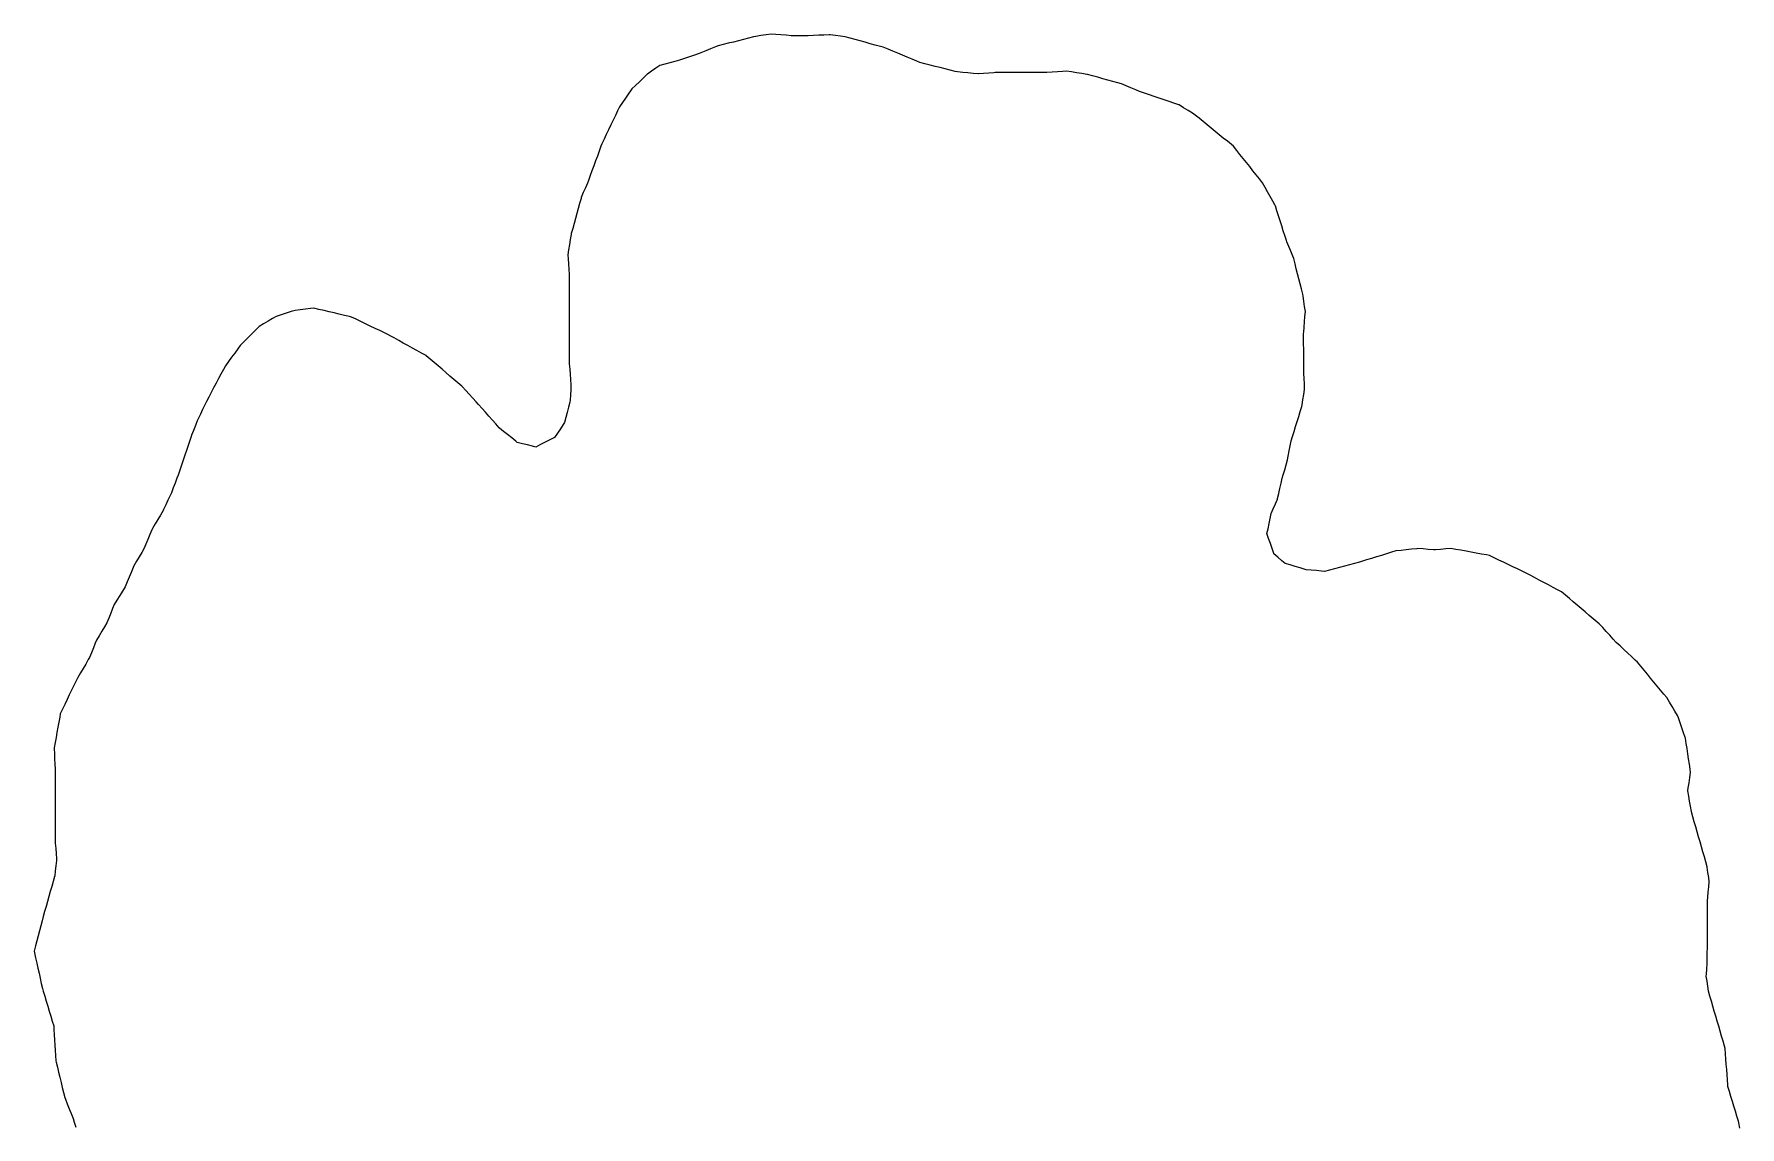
# Model space of a CAD drawing. Header units: millimetres. Extents: x 0 to 3094, y 578 to 2491.
# Drawn here: x 2761.4 to 3089.1, y 1000.3 to 1210.2 of the extents above; entities that cross this region are included whole.
import ezdxf

# ---------------------------------------------------------------- set-up
doc = ezdxf.new("R2010")
doc.units = ezdxf.units.MM
doc.layers.add('ALL_ISLANDS', color=7, linetype='Continuous')
doc.layers.add('OUTLINE_ISLAND_08', color=7, linetype='Continuous')

msp = doc.modelspace()

# ---------------------------------------------------------------- linework, layer by layer
at = {"layer": 'ALL_ISLANDS'}
msp.add_lwpolyline([(3089.1024, 1000.1216), (3088.9048, 1001.1018), (3088.8114, 1001.413), (3088.5238, 1002.3707), (3088.2362, 1003.3285), (3087.9486, 1004.2862), (3087.6611, 1005.244), (3087.3735, 1006.2017), (3087.0859, 1007.1595), (3086.7983, 1008.1173), (3086.7795, 1008.3846), (3086.7092, 1009.3821), (3086.6389, 1010.3796), (3086.5686, 1011.3772), (3086.4983, 1012.3747), (3086.4281, 1013.3722), (3086.3578, 1014.3697), (3086.2875, 1015.3673), (3086.1497, 1015.8406), (3085.8702, 1016.8008), (3085.5908, 1017.7609), (3085.3113, 1018.7211), (3085.0319, 1019.6812), (3084.7524, 1020.6414), (3084.4729, 1021.6015), (3084.1935, 1022.5617), (3083.914, 1023.5219), (3083.6346, 1024.482), (3083.3551, 1025.4422), (3083.0756, 1026.4023), (3082.94, 1027.3377), (3082.7965, 1028.3273), (3082.653, 1029.317), (3082.6716, 1029.6441), (3082.7287, 1030.6425), (3082.7857, 1031.6409), (3082.8427, 1032.6392), (3082.8433, 1032.7674), (3082.8476, 1033.7674), (3082.852, 1034.7674), (3082.8563, 1035.7673), (3082.8607, 1036.7673), (3082.865, 1037.7673), (3082.8693, 1038.7673), (3082.8737, 1039.7673), (3082.878, 1040.7673), (3082.8824, 1041.7673), (3082.8867, 1042.7673), (3082.891, 1043.7673), (3082.95, 1044.4402), (3083.0373, 1045.4364), (3083.1245, 1046.4326), (3083.2118, 1047.4288), (3083.1066, 1048.231), (3082.9766, 1049.2225), (3082.8466, 1050.214), (3082.8301, 1050.2713), (3082.5535, 1051.2323), (3082.277, 1052.1933), (3082.0004, 1053.1543), (3081.7239, 1054.1153), (3081.4473, 1055.0763), (3081.1708, 1056.0373), (3080.8942, 1056.9983), (3080.6177, 1057.9593), (3080.3412, 1058.9203), (3080.0646, 1059.8813), (3079.7881, 1060.8423), (3079.7748, 1060.9192), (3079.6054, 1061.9047), (3079.4359, 1062.8903), (3079.2665, 1063.8758), (3079.097, 1064.8613), (3079.1883, 1065.4542), (3079.3405, 1066.4425), (3079.4927, 1067.4309), (3079.6449, 1068.4192), (3079.5506, 1069.044), (3079.4013, 1070.0328), (3079.2521, 1071.0216), (3079.1028, 1072.0104), (3078.9536, 1072.9992), (3078.8043, 1073.988), (3078.655, 1074.9768), (3078.6139, 1075.0994), (3078.2955, 1076.0474), (3077.9772, 1076.9954), (3077.6588, 1077.9433), (3077.3405, 1078.8913), (3077.0878, 1079.323), (3076.5825, 1080.1859), (3076.0772, 1081.0489), (3075.572, 1081.9119), (3075.0667, 1082.7748), (3074.5153, 1083.4397), (3073.877, 1084.2095), (3073.2386, 1084.9793), (3072.6003, 1085.749), (3071.9619, 1086.5188), (3071.3236, 1087.2885), (3070.6853, 1088.0583), (3070.0469, 1088.828), (3069.4086, 1089.5978), (3069.0093, 1089.9706), (3068.2783, 1090.6529), (3067.5473, 1091.3353), (3066.8163, 1092.0177), (3066.0853, 1092.7001), (3065.3543, 1093.3824), (3064.7696, 1094.0202), (3064.0939, 1094.7574), (3063.4182, 1095.4945), (3062.7424, 1096.2317), (3062.0667, 1096.9688), (3061.6852, 1097.2913), (3060.9214, 1097.9367), (3060.1576, 1098.5822), (3059.3938, 1099.2277), (3058.63, 1099.8732), (3057.8663, 1100.5186), (3057.1025, 1101.1641), (3056.3387, 1101.8096), (3055.5749, 1102.4551), (3054.8111, 1103.1005), (3054.0865, 1103.4846), (3053.2029, 1103.9528), (3052.3193, 1104.4211), (3051.4357, 1104.8893), (3050.5521, 1105.3576), (3049.6685, 1105.8258), (3048.7849, 1106.2941), (3047.9013, 1106.7623), (3047.2873, 1107.056), (3046.3852, 1107.4874), (3045.4831, 1107.9189), (3044.5809, 1108.3503), (3043.6788, 1108.7818), (3042.7767, 1109.2132), (3041.8745, 1109.6447), (3040.9724, 1110.0761), (3040.4338, 1110.1751), (3039.4503, 1110.3557), (3038.4667, 1110.5364), (3037.4832, 1110.7171), (3036.4996, 1110.8978), (3035.5161, 1111.0785), (3034.5325, 1111.2592), (3033.549, 1111.4399), (3032.5929, 1111.3517), (3031.5971, 1111.26), (3030.6013, 1111.1682), (3030.2239, 1111.1936), (3029.2261, 1111.2607), (3028.2284, 1111.3278), (3027.2306, 1111.3949), (3027.0091, 1111.3717), (3026.0146, 1111.2672), (3025.02, 1111.1628), (3024.0255, 1111.0584), (3023.031, 1110.954), (3022.1743, 1110.6914), (3021.2183, 1110.3983), (3020.2622, 1110.1051), (3019.3061, 1109.812), (3018.35, 1109.5189), (3017.3939, 1109.2258), (3016.4379, 1108.9327), (3016.0423, 1108.8278), (3015.0757, 1108.5714), (3014.1091, 1108.3151), (3013.1425, 1108.0587), (3012.1759, 1107.8024), (3011.2093, 1107.546), (3010.2427, 1107.2897), (3009.2762, 1107.0333), (3008.7518, 1107.0797), (3007.7557, 1107.1679), (3006.7596, 1107.2561), (3005.7635, 1107.3442), (3005.583, 1107.3983), (3004.625, 1107.685), (3003.667, 1107.9717), (3002.7089, 1108.2584), (3001.7509, 1108.5452), (3001.1103, 1109.0855), (3000.346, 1109.7303), (2999.5816, 1110.375), (2999.5431, 1110.4875), (2999.219, 1111.4336), (2998.895, 1112.3796), (2998.571, 1113.3257), (2998.2469, 1114.2717), (2998.4484, 1115.2179), (2998.6567, 1116.196), (2998.865, 1117.174), (2999.0733, 1118.1521), (2999.461, 1119.0587), (2999.8543, 1119.9781), (3000.2475, 1120.8975), (3000.2782, 1121.0287), (3000.5062, 1122.0023), (3000.7342, 1122.976), (3000.9622, 1123.9497), (3001.1902, 1124.9233), (3001.3786, 1125.5921), (3001.6497, 1126.5547), (3001.9208, 1127.5172), (3002.192, 1128.4797), (3002.3314, 1129.1877), (3002.5246, 1130.1688), (3002.7179, 1131.15), (3002.9111, 1132.1311), (3003.1617, 1132.9467), (3003.4554, 1133.9026), (3003.7491, 1134.8585), (3004.0428, 1135.8144), (3004.3365, 1136.7703), (3004.6302, 1137.7262), (3004.924, 1138.6821), (3004.9775, 1139), (3005.1435, 1139.9861), (3005.3095, 1140.9722), (3005.4755, 1141.9583), (3005.4718, 1142.0468), (3005.4302, 1143.0459), (3005.3886, 1144.0451), (3005.347, 1145.0442), (3005.3054, 1146.0433), (3005.3041, 1146.7018), (3005.3022, 1147.7018), (3005.3002, 1148.7018), (3005.2983, 1149.7018), (3005.2964, 1150.7018), (3005.2945, 1151.7018), (3005.2926, 1152.7018), (3005.3131, 1152.9637), (3005.3912, 1153.9606), (3005.4694, 1154.9575), (3005.5475, 1155.9545), (3005.6257, 1156.9514), (3005.4873, 1157.9266), (3005.3468, 1158.9167), (3005.2063, 1159.9067), (3005.1066, 1160.3013), (3004.8616, 1161.2709), (3004.6167, 1162.2404), (3004.3717, 1163.2099), (3004.1267, 1164.1795), (3003.8817, 1165.149), (3003.6368, 1166.1185), (3003.3918, 1167.0881), (3003.1933, 1167.5742), (3002.8153, 1168.5), (3002.4373, 1169.4258), (3002.0593, 1170.3516), (3001.9932, 1170.559), (3001.6896, 1171.5118), (3001.3859, 1172.4645), (3001.0822, 1173.4173), (3000.7786, 1174.3701), (3000.4749, 1175.3229), (3000.1712, 1176.2757), (2999.8676, 1177.2284), (2999.8416, 1177.2749), (2999.3544, 1178.1482), (2998.8673, 1179.0215), (2998.3801, 1179.8948), (2997.8929, 1180.7681), (2997.4057, 1181.6414), (2996.7951, 1182.4095), (2996.1729, 1183.1923), (2995.5506, 1183.9751), (2994.9283, 1184.7579), (2994.3061, 1185.5407), (2993.6838, 1186.3235), (2993.0615, 1187.1063), (2992.4392, 1187.8891), (2991.817, 1188.6719), (2991.4144, 1188.9994), (2990.6386, 1189.6304), (2989.8629, 1190.2615), (2989.0871, 1190.8925), (2988.3113, 1191.5235), (2987.5356, 1192.1546), (2986.7598, 1192.7856), (2985.9841, 1193.4166), (2985.2083, 1194.0477), (2984.4326, 1194.6787), (2983.9209, 1195.0034), (2983.0766, 1195.5392), (2982.2322, 1196.075), (2981.3879, 1196.6108), (2981.325, 1196.6323), (2980.3789, 1196.9561), (2979.4327, 1197.2798), (2978.4866, 1197.6036), (2977.5404, 1197.9273), (2976.5943, 1198.2511), (2975.6482, 1198.5748), (2974.702, 1198.8986), (2973.7559, 1199.2223), (2973.0404, 1199.5255), (2972.1197, 1199.9156), (2971.1989, 1200.3058), (2970.2782, 1200.6959), (2969.5854, 1200.8813), (2968.6194, 1201.1399), (2967.6534, 1201.3984), (2966.6874, 1201.657), (2965.7214, 1201.9156), (2964.7554, 1202.1741), (2963.7894, 1202.4327), (2963.647, 1202.4564), (2962.6606, 1202.6207), (2961.6742, 1202.785), (2960.6878, 1202.9493), (2959.7014, 1203.1136), (2958.9728, 1203.0575), (2957.9757, 1202.9809), (2956.9787, 1202.9042), (2955.9816, 1202.8275), (2955.0553, 1202.827), (2954.0553, 1202.8265), (2953.0553, 1202.826), (2952.0553, 1202.8254), (2951.0553, 1202.8249), (2950.0553, 1202.8244), (2949.0553, 1202.8239), (2948.0553, 1202.8233), (2947.0553, 1202.8228), (2946.0553, 1202.8223), (2945.7851, 1202.8009), (2944.7882, 1202.7222), (2943.7913, 1202.6434), (2942.7944, 1202.5646), (2942.793, 1202.5648), (2941.7974, 1202.6583), (2940.8017, 1202.7519), (2939.8061, 1202.8455), (2938.8105, 1202.9391), (2938.3656, 1203.0504), (2937.3955, 1203.2929), (2936.4253, 1203.5354), (2935.4552, 1203.778), (2934.4851, 1204.0205), (2933.5149, 1204.263), (2932.5448, 1204.5056), (2931.5746, 1204.7481), (2930.9925, 1204.9926), (2930.0705, 1205.3798), (2929.1485, 1205.767), (2928.2265, 1206.1542), (2927.3045, 1206.5414), (2926.3825, 1206.9286), (2925.4605, 1207.3158), (2924.5385, 1207.703), (2923.967, 1207.8572), (2923.0015, 1208.1178), (2922.0361, 1208.3784), (2921.0706, 1208.6389), (2920.1052, 1208.8995), (2919.1397, 1209.1601), (2918.1743, 1209.4206), (2917.2088, 1209.6812), (2916.3232, 1209.8109), (2915.3337, 1209.9558), (2914.3443, 1210.1006), (2914.1166, 1210.0887), (2913.118, 1210.0366), (2912.1194, 1209.9845), (2911.1207, 1209.9323), (2910.1221, 1209.8802), (2909.1915, 1209.8792), (2908.1915, 1209.8782), (2907.1915, 1209.8772), (2906.8584, 1209.9039), (2905.8616, 1209.9836), (2904.8648, 1210.0633), (2903.868, 1210.143), (2902.9984, 1210.2125), (2902.0084, 1210.0711), (2901.0185, 1209.9296), (2900.0285, 1209.7882), (2899.6052, 1209.6811), (2898.6358, 1209.4356), (2897.6664, 1209.1902), (2896.697, 1208.9448), (2895.7275, 1208.6993), (2894.7581, 1208.4539), (2893.7887, 1208.2085), (2892.8193, 1207.963), (2892.279, 1207.7412), (2891.354, 1207.3614), (2890.4289, 1206.9815), (2889.5038, 1206.6017), (2889.187, 1206.4924), (2888.2416, 1206.1665), (2887.2962, 1205.8405), (2886.3508, 1205.5145), (2885.4055, 1205.1885), (2884.4829, 1204.947), (2883.5155, 1204.6937), (2882.5481, 1204.4405), (2881.5807, 1204.1872), (2880.8347, 1203.6575), (2880.0193, 1203.0786), (2879.2039, 1202.4997), (2879.1269, 1202.4273), (2878.3987, 1201.742), (2877.6704, 1201.0566), (2876.9422, 1200.3713), (2876.214, 1199.686), (2876.1105, 1199.5342), (2875.5472, 1198.7079), (2874.984, 1197.8816), (2874.4207, 1197.0553), (2873.8575, 1196.229), (2873.4903, 1195.4651), (2873.057, 1194.5638), (2872.6238, 1193.6625), (2872.1906, 1192.7612), (2871.7573, 1191.8599), (2871.3241, 1190.9587), (2870.8909, 1190.0574), (2870.4577, 1189.1561), (2870.2838, 1188.6789), (2869.9413, 1187.7394), (2869.5989, 1186.7998), (2869.2565, 1185.8603), (2868.9141, 1184.9207), (2868.5717, 1183.9812), (2868.2292, 1183.0417), (2867.8868, 1182.1021), (2867.6821, 1181.6163), (2867.2937, 1180.6948), (2866.9054, 1179.7733), (2866.517, 1178.8518), (2866.4591, 1178.6424), (2866.1924, 1177.6786), (2865.9258, 1176.7148), (2865.6591, 1175.751), (2865.3924, 1174.7872), (2865.1258, 1173.8234), (2864.8591, 1172.8596), (2864.5924, 1171.8958), (2864.5677, 1171.7487), (2864.4019, 1170.7626), (2864.2362, 1169.7764), (2864.0704, 1168.7902), (2863.9046, 1167.8041), (2863.9618, 1167.0654), (2864.039, 1166.0684), (2864.1161, 1165.0714), (2864.1933, 1164.0743), (2864.1935, 1163.1277), (2864.1937, 1162.1277), (2864.194, 1161.1277), (2864.1942, 1160.1277), (2864.1944, 1159.1277), (2864.1947, 1158.1277), (2864.1949, 1157.1277), (2864.1951, 1156.1277), (2864.1954, 1155.1277), (2864.1956, 1154.1277), (2864.1958, 1153.1277), (2864.1961, 1152.1277), (2864.1963, 1151.1277), (2864.1965, 1150.1277), (2864.1967, 1149.1277), (2864.197, 1148.1277), (2864.1972, 1147.1277), (2864.2174, 1146.8716), (2864.2958, 1145.8747), (2864.3743, 1144.8778), (2864.4528, 1143.8809), (2864.5313, 1142.884), (2864.4859, 1141.912), (2864.4394, 1140.9131), (2864.3928, 1139.9141), (2864.2915, 1139.5116), (2864.0476, 1138.5418), (2863.8037, 1137.572), (2863.5598, 1136.6022), (2863.3159, 1135.6324), (2863.047, 1135.2317), (2862.4899, 1134.4013), (2861.9328, 1133.5709), (2861.3756, 1132.7404), (2861.3443, 1132.7246), (2860.4525, 1132.2721), (2859.5608, 1131.8196), (2858.669, 1131.3672), (2857.7772, 1130.9147), (2857.1309, 1131.0738), (2856.1599, 1131.3128), (2855.1889, 1131.5518), (2854.2179, 1131.7909), (2853.9228, 1132.0295), (2853.1452, 1132.6583), (2852.3677, 1133.2872), (2851.5901, 1133.916), (2850.8126, 1134.5448), (2850.7672, 1134.5959), (2850.1029, 1135.3435), (2849.4387, 1136.091), (2848.7745, 1136.8386), (2848.1103, 1137.5861), (2847.4461, 1138.3336), (2846.7819, 1139.0812), (2846.3323, 1139.5744), (2845.6586, 1140.3134), (2844.9849, 1141.0524), (2844.3112, 1141.7914), (2843.6375, 1142.5304), (2843.5589, 1142.5976), (2842.7985, 1143.2471), (2842.0381, 1143.8965), (2841.2777, 1144.546), (2840.5173, 1145.1954), (2839.7569, 1145.8449), (2838.9965, 1146.4944), (2838.2361, 1147.1438), (2837.4757, 1147.7933), (2836.7154, 1148.4428), (2836.6881, 1148.4579), (2835.8137, 1148.9432), (2834.9394, 1149.4285), (2834.065, 1149.9138), (2833.1907, 1150.3991), (2832.3164, 1150.8845), (2831.442, 1151.3698), (2830.5677, 1151.8551), (2829.6933, 1152.3404), (2829.5849, 1152.3928), (2828.6848, 1152.8284), (2827.7847, 1153.2641), (2826.8845, 1153.6997), (2825.9844, 1154.1353), (2825.0843, 1154.5709), (2824.1841, 1155.0065), (2823.284, 1155.4421), (2822.3839, 1155.8777), (2821.9664, 1155.9748), (2820.9924, 1156.2014), (2820.0184, 1156.4279), (2819.0444, 1156.6545), (2818.0704, 1156.8811), (2817.0965, 1157.1076), (2816.1225, 1157.3342), (2815.1485, 1157.5608), (2814.495, 1157.4886), (2813.5011, 1157.3789), (2812.5071, 1157.2691), (2811.5132, 1157.1594), (2810.7769, 1156.9239), (2809.8245, 1156.6192), (2808.872, 1156.3145), (2807.9196, 1156.0098), (2807.2049, 1155.5829), (2806.3463, 1155.0701), (2805.4878, 1154.5574), (2804.6293, 1154.0446), (2804.526, 1153.9402), (2803.8228, 1153.2293), (2803.1195, 1152.5183), (2802.4163, 1151.8074), (2801.713, 1151.0965), (2801.0097, 1150.3855), (2800.527, 1149.7399), (2799.9281, 1148.9391), (2799.3293, 1148.1382), (2798.7304, 1147.3374), (2798.1315, 1146.5365), (2797.753, 1145.8202), (2797.2857, 1144.9361), (2796.8185, 1144.052), (2796.3512, 1143.1678), (2795.8839, 1142.2837), (2795.4167, 1141.3996), (2794.9494, 1140.5155), (2794.4822, 1139.6314), (2794.1969, 1139.0374), (2793.7639, 1138.1359), (2793.331, 1137.2345), (2792.898, 1136.3331), (2792.7472, 1135.9504), (2792.3806, 1135.0201), (2792.0141, 1134.0897), (2791.6475, 1133.1593), (2791.6315, 1133.1122), (2791.3095, 1132.1654), (2790.9876, 1131.2187), (2790.6656, 1130.2719), (2790.3436, 1129.3252), (2790.0217, 1128.3784), (2789.6997, 1127.4317), (2789.3777, 1126.4849), (2789.0558, 1125.5382), (2788.8211, 1124.9165), (2788.4679, 1123.981), (2788.1147, 1123.0455), (2787.7614, 1122.1099), (2787.5273, 1121.6073), (2787.1051, 1120.7008), (2786.6829, 1119.7943), (2786.2607, 1118.8878), (2786.1568, 1118.7128), (2785.6467, 1117.8526), (2785.1366, 1116.9925), (2784.6266, 1116.1324), (2784.1165, 1115.2723), (2784.016, 1115.0292), (2783.6341, 1114.105), (2783.2521, 1113.1808), (2782.8702, 1112.2566), (2782.4883, 1111.3324), (2782.0937, 1110.6822), (2781.5749, 1109.8273), (2781.0561, 1108.9724), (2780.5372, 1108.1175), (2780.3945, 1107.77), (2780.0147, 1106.845), (2779.6348, 1105.9199), (2779.255, 1104.9949), (2778.8751, 1104.0699), (2778.3569, 1103.2316), (2777.831, 1102.381), (2777.3052, 1101.5304), (2776.7793, 1100.6799), (2776.4799, 1099.9135), (2776.1159, 1098.9821), (2775.752, 1098.0507), (2775.388, 1097.1193), (2774.932, 1096.3738), (2774.4102, 1095.5207), (2773.8884, 1094.6677), (2773.3666, 1093.8146), (2773.1427, 1093.2566), (2772.7704, 1092.3285), (2772.398, 1091.4004), (2772.0256, 1090.4723), (2771.8049, 1090.0986), (2771.2962, 1089.2377), (2770.7875, 1088.3767), (2770.2789, 1087.5157), (2769.7702, 1086.6548), (2769.4556, 1085.9993), (2769.023, 1085.0977), (2768.5903, 1084.1962), (2768.1577, 1083.2946), (2767.7251, 1082.393), (2767.2924, 1081.4915), (2766.8598, 1080.5899), (2766.4271, 1079.6884), (2766.3132, 1079.0571), (2766.1357, 1078.073), (2765.9582, 1077.0889), (2765.7806, 1076.1048), (2765.6031, 1075.1207), (2765.4256, 1074.1365), (2765.248, 1073.1524), (2765.2541, 1073.0082), (2765.2962, 1072.009), (2765.3383, 1071.0099), (2765.3804, 1070.0108), (2765.4225, 1069.0117), (2765.423, 1068.2406), (2765.4237, 1067.2406), (2765.4244, 1066.2406), (2765.425, 1065.2406), (2765.4257, 1064.2406), (2765.4264, 1063.2406), (2765.427, 1062.2406), (2765.4277, 1061.2406), (2765.4284, 1060.2406), (2765.4291, 1059.2406), (2765.4297, 1058.2406), (2765.4304, 1057.2406), (2765.4311, 1056.2406), (2765.4317, 1055.2406), (2765.4672, 1054.8089), (2765.5491, 1053.8123), (2765.631, 1052.8156), (2765.7129, 1051.819), (2765.6783, 1051.4957), (2765.5721, 1050.5013), (2765.4659, 1049.507), (2765.3597, 1048.5126), (2765.3318, 1048.4153), (2765.0561, 1047.454), (2764.7805, 1046.4927), (2764.5048, 1045.5315), (2764.2292, 1044.5702), (2763.9535, 1043.609), (2763.6779, 1042.6477), (2763.4022, 1041.6865), (2763.1266, 1040.7252), (2762.9152, 1039.9198), (2762.6614, 1038.9526), (2762.4075, 1037.9853), (2762.1537, 1037.0181), (2761.8998, 1036.0508), (2761.646, 1035.0836), (2761.3921, 1034.1164), (2761.4724, 1033.7523), (2761.6876, 1032.7757), (2761.9028, 1031.7992), (2762.118, 1030.8226), (2762.3332, 1029.846), (2762.5484, 1028.8695), (2762.7636, 1027.8929), (2762.9788, 1026.9163), (2763.1323, 1026.4115), (2763.4232, 1025.4548), (2763.7141, 1024.498), (2764.0051, 1023.5413), (2764.296, 1022.5846), (2764.5869, 1021.6278), (2764.8779, 1020.6711), (2765.1688, 1019.7143), (2765.208, 1019.0437), (2765.2665, 1018.0454), (2765.3249, 1017.0471), (2765.3833, 1016.0488), (2765.4417, 1015.0505), (2765.5001, 1014.0522), (2765.5585, 1013.0539), (2765.6272, 1012.7716), (2765.8637, 1011.8), (2766.1002, 1010.8283), (2766.3366, 1009.8567), (2766.5731, 1008.8851), (2766.8096, 1007.9134), (2767.0461, 1006.9418), (2767.2825, 1005.9701), (2767.394, 1005.6905), (2767.7643, 1004.7616), (2768.1346, 1003.8327), (2768.5049, 1002.9038), (2768.8752, 1001.9749), (2769.1054, 1001.2373), (2769.4033, 1000.2827)], dxfattribs=at)
at = {"layer": 'OUTLINE_ISLAND_08'}
msp.add_lwpolyline([(3089.1024, 1000.1216), (3088.9048, 1001.1018), (3088.8114, 1001.413), (3088.5238, 1002.3707), (3088.2362, 1003.3285), (3087.9486, 1004.2862), (3087.6611, 1005.244), (3087.3735, 1006.2017), (3087.0859, 1007.1595), (3086.7983, 1008.1173), (3086.7795, 1008.3846), (3086.7092, 1009.3821), (3086.6389, 1010.3796), (3086.5686, 1011.3772), (3086.4983, 1012.3747), (3086.4281, 1013.3722), (3086.3578, 1014.3697), (3086.2875, 1015.3673), (3086.1497, 1015.8406), (3085.8702, 1016.8008), (3085.5908, 1017.7609), (3085.3113, 1018.7211), (3085.0319, 1019.6812), (3084.7524, 1020.6414), (3084.4729, 1021.6015), (3084.1935, 1022.5617), (3083.914, 1023.5219), (3083.6346, 1024.482), (3083.3551, 1025.4422), (3083.0756, 1026.4023), (3082.94, 1027.3377), (3082.7965, 1028.3273), (3082.653, 1029.317), (3082.6716, 1029.6441), (3082.7287, 1030.6425), (3082.7857, 1031.6409), (3082.8427, 1032.6392), (3082.8433, 1032.7674), (3082.8476, 1033.7674), (3082.852, 1034.7674), (3082.8563, 1035.7673), (3082.8607, 1036.7673), (3082.865, 1037.7673), (3082.8693, 1038.7673), (3082.8737, 1039.7673), (3082.878, 1040.7673), (3082.8824, 1041.7673), (3082.8867, 1042.7673), (3082.891, 1043.7673), (3082.95, 1044.4402), (3083.0373, 1045.4364), (3083.1245, 1046.4326), (3083.2118, 1047.4288), (3083.1066, 1048.231), (3082.9766, 1049.2225), (3082.8466, 1050.214), (3082.8301, 1050.2713), (3082.5535, 1051.2323), (3082.277, 1052.1933), (3082.0004, 1053.1543), (3081.7239, 1054.1153), (3081.4473, 1055.0763), (3081.1708, 1056.0373), (3080.8942, 1056.9983), (3080.6177, 1057.9593), (3080.3412, 1058.9203), (3080.0646, 1059.8813), (3079.7881, 1060.8423), (3079.7748, 1060.9192), (3079.6054, 1061.9047), (3079.4359, 1062.8903), (3079.2665, 1063.8758), (3079.097, 1064.8613), (3079.1883, 1065.4542), (3079.3405, 1066.4425), (3079.4927, 1067.4309), (3079.6449, 1068.4192), (3079.5506, 1069.044), (3079.4013, 1070.0328), (3079.2521, 1071.0216), (3079.1028, 1072.0104), (3078.9536, 1072.9992), (3078.8043, 1073.988), (3078.655, 1074.9768), (3078.6139, 1075.0994), (3078.2955, 1076.0474), (3077.9772, 1076.9954), (3077.6588, 1077.9433), (3077.3405, 1078.8913), (3077.0878, 1079.323), (3076.5825, 1080.1859), (3076.0772, 1081.0489), (3075.572, 1081.9119), (3075.0667, 1082.7748), (3074.5153, 1083.4397), (3073.877, 1084.2095), (3073.2386, 1084.9793), (3072.6003, 1085.749), (3071.9619, 1086.5188), (3071.3236, 1087.2885), (3070.6853, 1088.0583), (3070.0469, 1088.828), (3069.4086, 1089.5978), (3069.0093, 1089.9706), (3068.2783, 1090.6529), (3067.5473, 1091.3353), (3066.8163, 1092.0177), (3066.0853, 1092.7001), (3065.3543, 1093.3824), (3064.7696, 1094.0202), (3064.0939, 1094.7574), (3063.4182, 1095.4945), (3062.7424, 1096.2317), (3062.0667, 1096.9688), (3061.6852, 1097.2913), (3060.9214, 1097.9367), (3060.1576, 1098.5822), (3059.3938, 1099.2277), (3058.63, 1099.8732), (3057.8663, 1100.5186), (3057.1025, 1101.1641), (3056.3387, 1101.8096), (3055.5749, 1102.4551), (3054.8111, 1103.1005), (3054.0865, 1103.4846), (3053.2029, 1103.9528), (3052.3193, 1104.4211), (3051.4357, 1104.8893), (3050.5521, 1105.3576), (3049.6685, 1105.8258), (3048.7849, 1106.2941), (3047.9013, 1106.7623), (3047.2873, 1107.056), (3046.3852, 1107.4874), (3045.4831, 1107.9189), (3044.5809, 1108.3503), (3043.6788, 1108.7818), (3042.7767, 1109.2132), (3041.8745, 1109.6447), (3040.9724, 1110.0761), (3040.4338, 1110.1751), (3039.4503, 1110.3557), (3038.4667, 1110.5364), (3037.4832, 1110.7171), (3036.4996, 1110.8978), (3035.5161, 1111.0785), (3034.5325, 1111.2592), (3033.549, 1111.4399), (3032.5929, 1111.3517), (3031.5971, 1111.26), (3030.6013, 1111.1682), (3030.2239, 1111.1936), (3029.2261, 1111.2607), (3028.2284, 1111.3278), (3027.2306, 1111.3949), (3027.0091, 1111.3717), (3026.0146, 1111.2672), (3025.02, 1111.1628), (3024.0255, 1111.0584), (3023.031, 1110.954), (3022.1743, 1110.6914), (3021.2183, 1110.3983), (3020.2622, 1110.1051), (3019.3061, 1109.812), (3018.35, 1109.5189), (3017.3939, 1109.2258), (3016.4379, 1108.9327), (3016.0423, 1108.8278), (3015.0757, 1108.5714), (3014.1091, 1108.3151), (3013.1425, 1108.0587), (3012.1759, 1107.8024), (3011.2093, 1107.546), (3010.2427, 1107.2897), (3009.2762, 1107.0333), (3008.7518, 1107.0797), (3007.7557, 1107.1679), (3006.7596, 1107.2561), (3005.7635, 1107.3442), (3005.583, 1107.3983), (3004.625, 1107.685), (3003.667, 1107.9717), (3002.7089, 1108.2584), (3001.7509, 1108.5452), (3001.1103, 1109.0855), (3000.346, 1109.7303), (2999.5816, 1110.375), (2999.5431, 1110.4875), (2999.219, 1111.4336), (2998.895, 1112.3796), (2998.571, 1113.3257), (2998.2469, 1114.2717), (2998.4484, 1115.2179), (2998.6567, 1116.196), (2998.865, 1117.174), (2999.0733, 1118.1521), (2999.461, 1119.0587), (2999.8543, 1119.9781), (3000.2475, 1120.8975), (3000.2782, 1121.0287), (3000.5062, 1122.0023), (3000.7342, 1122.976), (3000.9622, 1123.9497), (3001.1902, 1124.9233), (3001.3786, 1125.5921), (3001.6497, 1126.5547), (3001.9208, 1127.5172), (3002.192, 1128.4797), (3002.3314, 1129.1877), (3002.5246, 1130.1688), (3002.7179, 1131.15), (3002.9111, 1132.1311), (3003.1617, 1132.9467), (3003.4554, 1133.9026), (3003.7491, 1134.8585), (3004.0428, 1135.8144), (3004.3365, 1136.7703), (3004.6302, 1137.7262), (3004.924, 1138.6821), (3004.9775, 1139), (3005.1435, 1139.9861), (3005.3095, 1140.9722), (3005.4755, 1141.9583), (3005.4718, 1142.0468), (3005.4302, 1143.0459), (3005.3886, 1144.0451), (3005.347, 1145.0442), (3005.3054, 1146.0433), (3005.3041, 1146.7018), (3005.3022, 1147.7018), (3005.3002, 1148.7018), (3005.2983, 1149.7018), (3005.2964, 1150.7018), (3005.2945, 1151.7018), (3005.2926, 1152.7018), (3005.3131, 1152.9637), (3005.3912, 1153.9606), (3005.4694, 1154.9575), (3005.5475, 1155.9545), (3005.6257, 1156.9514), (3005.4873, 1157.9266), (3005.3468, 1158.9167), (3005.2063, 1159.9067), (3005.1066, 1160.3013), (3004.8616, 1161.2709), (3004.6167, 1162.2404), (3004.3717, 1163.2099), (3004.1267, 1164.1795), (3003.8817, 1165.149), (3003.6368, 1166.1185), (3003.3918, 1167.0881), (3003.1933, 1167.5742), (3002.8153, 1168.5), (3002.4373, 1169.4258), (3002.0593, 1170.3516), (3001.9932, 1170.559), (3001.6896, 1171.5118), (3001.3859, 1172.4645), (3001.0822, 1173.4173), (3000.7786, 1174.3701), (3000.4749, 1175.3229), (3000.1712, 1176.2757), (2999.8676, 1177.2284), (2999.8416, 1177.2749), (2999.3544, 1178.1482), (2998.8673, 1179.0215), (2998.3801, 1179.8948), (2997.8929, 1180.7681), (2997.4057, 1181.6414), (2996.7951, 1182.4095), (2996.1729, 1183.1923), (2995.5506, 1183.9751), (2994.9283, 1184.7579), (2994.3061, 1185.5407), (2993.6838, 1186.3235), (2993.0615, 1187.1063), (2992.4392, 1187.8891), (2991.817, 1188.6719), (2991.4144, 1188.9994), (2990.6386, 1189.6304), (2989.8629, 1190.2615), (2989.0871, 1190.8925), (2988.3113, 1191.5235), (2987.5356, 1192.1546), (2986.7598, 1192.7856), (2985.9841, 1193.4166), (2985.2083, 1194.0477), (2984.4326, 1194.6787), (2983.9209, 1195.0034), (2983.0766, 1195.5392), (2982.2322, 1196.075), (2981.3879, 1196.6108), (2981.325, 1196.6323), (2980.3789, 1196.9561), (2979.4327, 1197.2798), (2978.4866, 1197.6036), (2977.5404, 1197.9273), (2976.5943, 1198.2511), (2975.6482, 1198.5748), (2974.702, 1198.8986), (2973.7559, 1199.2223), (2973.0404, 1199.5255), (2972.1197, 1199.9156), (2971.1989, 1200.3058), (2970.2782, 1200.6959), (2969.5854, 1200.8813), (2968.6194, 1201.1399), (2967.6534, 1201.3984), (2966.6874, 1201.657), (2965.7214, 1201.9156), (2964.7554, 1202.1741), (2963.7894, 1202.4327), (2963.647, 1202.4564), (2962.6606, 1202.6207), (2961.6742, 1202.785), (2960.6878, 1202.9493), (2959.7014, 1203.1136), (2958.9728, 1203.0575), (2957.9757, 1202.9809), (2956.9787, 1202.9042), (2955.9816, 1202.8275), (2955.0553, 1202.827), (2954.0553, 1202.8265), (2953.0553, 1202.826), (2952.0553, 1202.8254), (2951.0553, 1202.8249), (2950.0553, 1202.8244), (2949.0553, 1202.8239), (2948.0553, 1202.8233), (2947.0553, 1202.8228), (2946.0553, 1202.8223), (2945.7851, 1202.8009), (2944.7882, 1202.7222), (2943.7913, 1202.6434), (2942.7944, 1202.5646), (2942.793, 1202.5648), (2941.7974, 1202.6583), (2940.8017, 1202.7519), (2939.8061, 1202.8455), (2938.8105, 1202.9391), (2938.3656, 1203.0504), (2937.3955, 1203.2929), (2936.4253, 1203.5354), (2935.4552, 1203.778), (2934.4851, 1204.0205), (2933.5149, 1204.263), (2932.5448, 1204.5056), (2931.5746, 1204.7481), (2930.9925, 1204.9926), (2930.0705, 1205.3798), (2929.1485, 1205.767), (2928.2265, 1206.1542), (2927.3045, 1206.5414), (2926.3825, 1206.9286), (2925.4605, 1207.3158), (2924.5385, 1207.703), (2923.967, 1207.8572), (2923.0015, 1208.1178), (2922.0361, 1208.3784), (2921.0706, 1208.6389), (2920.1052, 1208.8995), (2919.1397, 1209.1601), (2918.1743, 1209.4206), (2917.2088, 1209.6812), (2916.3232, 1209.8109), (2915.3337, 1209.9558), (2914.3443, 1210.1006), (2914.1166, 1210.0887), (2913.118, 1210.0366), (2912.1194, 1209.9845), (2911.1207, 1209.9323), (2910.1221, 1209.8802), (2909.1915, 1209.8792), (2908.1915, 1209.8782), (2907.1915, 1209.8772), (2906.8584, 1209.9039), (2905.8616, 1209.9836), (2904.8648, 1210.0633), (2903.868, 1210.143), (2902.9984, 1210.2125), (2902.0084, 1210.0711), (2901.0185, 1209.9296), (2900.0285, 1209.7882), (2899.6052, 1209.6811), (2898.6358, 1209.4356), (2897.6664, 1209.1902), (2896.697, 1208.9448), (2895.7275, 1208.6993), (2894.7581, 1208.4539), (2893.7887, 1208.2085), (2892.8193, 1207.963), (2892.279, 1207.7412), (2891.354, 1207.3614), (2890.4289, 1206.9815), (2889.5038, 1206.6017), (2889.187, 1206.4924), (2888.2416, 1206.1665), (2887.2962, 1205.8405), (2886.3508, 1205.5145), (2885.4055, 1205.1885), (2884.4829, 1204.947), (2883.5155, 1204.6937), (2882.5481, 1204.4405), (2881.5807, 1204.1872), (2880.8347, 1203.6575), (2880.0193, 1203.0786), (2879.2039, 1202.4997), (2879.1269, 1202.4273), (2878.3987, 1201.742), (2877.6704, 1201.0566), (2876.9422, 1200.3713), (2876.214, 1199.686), (2876.1105, 1199.5342), (2875.5472, 1198.7079), (2874.984, 1197.8816), (2874.4207, 1197.0553), (2873.8575, 1196.229), (2873.4903, 1195.4651), (2873.057, 1194.5638), (2872.6238, 1193.6625), (2872.1906, 1192.7612), (2871.7573, 1191.8599), (2871.3241, 1190.9587), (2870.8909, 1190.0574), (2870.4577, 1189.1561), (2870.2838, 1188.6789), (2869.9413, 1187.7394), (2869.5989, 1186.7998), (2869.2565, 1185.8603), (2868.9141, 1184.9207), (2868.5717, 1183.9812), (2868.2292, 1183.0417), (2867.8868, 1182.1021), (2867.6821, 1181.6163), (2867.2937, 1180.6948), (2866.9054, 1179.7733), (2866.517, 1178.8518), (2866.4591, 1178.6424), (2866.1924, 1177.6786), (2865.9258, 1176.7148), (2865.6591, 1175.751), (2865.3924, 1174.7872), (2865.1258, 1173.8234), (2864.8591, 1172.8596), (2864.5924, 1171.8958), (2864.5677, 1171.7487), (2864.4019, 1170.7626), (2864.2362, 1169.7764), (2864.0704, 1168.7902), (2863.9046, 1167.8041), (2863.9618, 1167.0654), (2864.039, 1166.0684), (2864.1161, 1165.0714), (2864.1933, 1164.0743), (2864.1935, 1163.1277), (2864.1937, 1162.1277), (2864.194, 1161.1277), (2864.1942, 1160.1277), (2864.1944, 1159.1277), (2864.1947, 1158.1277), (2864.1949, 1157.1277), (2864.1951, 1156.1277), (2864.1954, 1155.1277), (2864.1956, 1154.1277), (2864.1958, 1153.1277), (2864.1961, 1152.1277), (2864.1963, 1151.1277), (2864.1965, 1150.1277), (2864.1967, 1149.1277), (2864.197, 1148.1277), (2864.1972, 1147.1277), (2864.2174, 1146.8716), (2864.2958, 1145.8747), (2864.3743, 1144.8778), (2864.4528, 1143.8809), (2864.5313, 1142.884), (2864.4859, 1141.912), (2864.4394, 1140.9131), (2864.3928, 1139.9141), (2864.2915, 1139.5116), (2864.0476, 1138.5418), (2863.8037, 1137.572), (2863.5598, 1136.6022), (2863.3159, 1135.6324), (2863.047, 1135.2317), (2862.4899, 1134.4013), (2861.9328, 1133.5709), (2861.3756, 1132.7404), (2861.3443, 1132.7246), (2860.4525, 1132.2721), (2859.5608, 1131.8196), (2858.669, 1131.3672), (2857.7772, 1130.9147), (2857.1309, 1131.0738), (2856.1599, 1131.3128), (2855.1889, 1131.5518), (2854.2179, 1131.7909), (2853.9228, 1132.0295), (2853.1452, 1132.6583), (2852.3677, 1133.2872), (2851.5901, 1133.916), (2850.8126, 1134.5448), (2850.7672, 1134.5959), (2850.1029, 1135.3435), (2849.4387, 1136.091), (2848.7745, 1136.8386), (2848.1103, 1137.5861), (2847.4461, 1138.3336), (2846.7819, 1139.0812), (2846.3323, 1139.5744), (2845.6586, 1140.3134), (2844.9849, 1141.0524), (2844.3112, 1141.7914), (2843.6375, 1142.5304), (2843.5589, 1142.5976), (2842.7985, 1143.2471), (2842.0381, 1143.8965), (2841.2777, 1144.546), (2840.5173, 1145.1954), (2839.7569, 1145.8449), (2838.9965, 1146.4944), (2838.2361, 1147.1438), (2837.4757, 1147.7933), (2836.7154, 1148.4428), (2836.6881, 1148.4579), (2835.8137, 1148.9432), (2834.9394, 1149.4285), (2834.065, 1149.9138), (2833.1907, 1150.3991), (2832.3164, 1150.8845), (2831.442, 1151.3698), (2830.5677, 1151.8551), (2829.6933, 1152.3404), (2829.5849, 1152.3928), (2828.6848, 1152.8284), (2827.7847, 1153.2641), (2826.8845, 1153.6997), (2825.9844, 1154.1353), (2825.0843, 1154.5709), (2824.1841, 1155.0065), (2823.284, 1155.4421), (2822.3839, 1155.8777), (2821.9664, 1155.9748), (2820.9924, 1156.2014), (2820.0184, 1156.4279), (2819.0444, 1156.6545), (2818.0704, 1156.8811), (2817.0965, 1157.1076), (2816.1225, 1157.3342), (2815.1485, 1157.5608), (2814.495, 1157.4886), (2813.5011, 1157.3789), (2812.5071, 1157.2691), (2811.5132, 1157.1594), (2810.7769, 1156.9239), (2809.8245, 1156.6192), (2808.872, 1156.3145), (2807.9196, 1156.0098), (2807.2049, 1155.5829), (2806.3463, 1155.0701), (2805.4878, 1154.5574), (2804.6293, 1154.0446), (2804.526, 1153.9402), (2803.8228, 1153.2293), (2803.1195, 1152.5183), (2802.4163, 1151.8074), (2801.713, 1151.0965), (2801.0097, 1150.3855), (2800.527, 1149.7399), (2799.9281, 1148.9391), (2799.3293, 1148.1382), (2798.7304, 1147.3374), (2798.1315, 1146.5365), (2797.753, 1145.8202), (2797.2857, 1144.9361), (2796.8185, 1144.052), (2796.3512, 1143.1678), (2795.8839, 1142.2837), (2795.4167, 1141.3996), (2794.9494, 1140.5155), (2794.4822, 1139.6314), (2794.1969, 1139.0374), (2793.7639, 1138.1359), (2793.331, 1137.2345), (2792.898, 1136.3331), (2792.7472, 1135.9504), (2792.3806, 1135.0201), (2792.0141, 1134.0897), (2791.6475, 1133.1593), (2791.6315, 1133.1122), (2791.3095, 1132.1654), (2790.9876, 1131.2187), (2790.6656, 1130.2719), (2790.3436, 1129.3252), (2790.0217, 1128.3784), (2789.6997, 1127.4317), (2789.3777, 1126.4849), (2789.0558, 1125.5382), (2788.8211, 1124.9165), (2788.4679, 1123.981), (2788.1147, 1123.0455), (2787.7614, 1122.1099), (2787.5273, 1121.6073), (2787.1051, 1120.7008), (2786.6829, 1119.7943), (2786.2607, 1118.8878), (2786.1568, 1118.7128), (2785.6467, 1117.8526), (2785.1366, 1116.9925), (2784.6266, 1116.1324), (2784.1165, 1115.2723), (2784.016, 1115.0292), (2783.6341, 1114.105), (2783.2521, 1113.1808), (2782.8702, 1112.2566), (2782.4883, 1111.3324), (2782.0937, 1110.6822), (2781.5749, 1109.8273), (2781.0561, 1108.9724), (2780.5372, 1108.1175), (2780.3945, 1107.77), (2780.0147, 1106.845), (2779.6348, 1105.9199), (2779.255, 1104.9949), (2778.8751, 1104.0699), (2778.3569, 1103.2316), (2777.831, 1102.381), (2777.3052, 1101.5304), (2776.7793, 1100.6799), (2776.4799, 1099.9135), (2776.1159, 1098.9821), (2775.752, 1098.0507), (2775.388, 1097.1193), (2774.932, 1096.3738), (2774.4102, 1095.5207), (2773.8884, 1094.6677), (2773.3666, 1093.8146), (2773.1427, 1093.2566), (2772.7704, 1092.3285), (2772.398, 1091.4004), (2772.0256, 1090.4723), (2771.8049, 1090.0986), (2771.2962, 1089.2377), (2770.7875, 1088.3767), (2770.2789, 1087.5157), (2769.7702, 1086.6548), (2769.4556, 1085.9993), (2769.023, 1085.0977), (2768.5903, 1084.1962), (2768.1577, 1083.2946), (2767.7251, 1082.393), (2767.2924, 1081.4915), (2766.8598, 1080.5899), (2766.4271, 1079.6884), (2766.3132, 1079.0571), (2766.1357, 1078.073), (2765.9582, 1077.0889), (2765.7806, 1076.1048), (2765.6031, 1075.1207), (2765.4256, 1074.1365), (2765.248, 1073.1524), (2765.2541, 1073.0082), (2765.2962, 1072.009), (2765.3383, 1071.0099), (2765.3804, 1070.0108), (2765.4225, 1069.0117), (2765.423, 1068.2406), (2765.4237, 1067.2406), (2765.4244, 1066.2406), (2765.425, 1065.2406), (2765.4257, 1064.2406), (2765.4264, 1063.2406), (2765.427, 1062.2406), (2765.4277, 1061.2406), (2765.4284, 1060.2406), (2765.4291, 1059.2406), (2765.4297, 1058.2406), (2765.4304, 1057.2406), (2765.4311, 1056.2406), (2765.4317, 1055.2406), (2765.4672, 1054.8089), (2765.5491, 1053.8123), (2765.631, 1052.8156), (2765.7129, 1051.819), (2765.6783, 1051.4957), (2765.5721, 1050.5013), (2765.4659, 1049.507), (2765.3597, 1048.5126), (2765.3318, 1048.4153), (2765.0561, 1047.454), (2764.7805, 1046.4927), (2764.5048, 1045.5315), (2764.2292, 1044.5702), (2763.9535, 1043.609), (2763.6779, 1042.6477), (2763.4022, 1041.6865), (2763.1266, 1040.7252), (2762.9152, 1039.9198), (2762.6614, 1038.9526), (2762.4075, 1037.9853), (2762.1537, 1037.0181), (2761.8998, 1036.0508), (2761.646, 1035.0836), (2761.3921, 1034.1164), (2761.4724, 1033.7523), (2761.6876, 1032.7757), (2761.9028, 1031.7992), (2762.118, 1030.8226), (2762.3332, 1029.846), (2762.5484, 1028.8695), (2762.7636, 1027.8929), (2762.9788, 1026.9163), (2763.1323, 1026.4115), (2763.4232, 1025.4548), (2763.7141, 1024.498), (2764.0051, 1023.5413), (2764.296, 1022.5846), (2764.5869, 1021.6278), (2764.8779, 1020.6711), (2765.1688, 1019.7143), (2765.208, 1019.0437), (2765.2665, 1018.0454), (2765.3249, 1017.0471), (2765.3833, 1016.0488), (2765.4417, 1015.0505), (2765.5001, 1014.0522), (2765.5585, 1013.0539), (2765.6272, 1012.7716), (2765.8637, 1011.8), (2766.1002, 1010.8283), (2766.3366, 1009.8567), (2766.5731, 1008.8851), (2766.8096, 1007.9134), (2767.0461, 1006.9418), (2767.2825, 1005.9701), (2767.394, 1005.6905), (2767.7643, 1004.7616), (2768.1346, 1003.8327), (2768.5049, 1002.9038), (2768.8752, 1001.9749), (2769.1054, 1001.2373), (2769.4033, 1000.2827)], dxfattribs=at)

doc.saveas('drawing.dxf')
